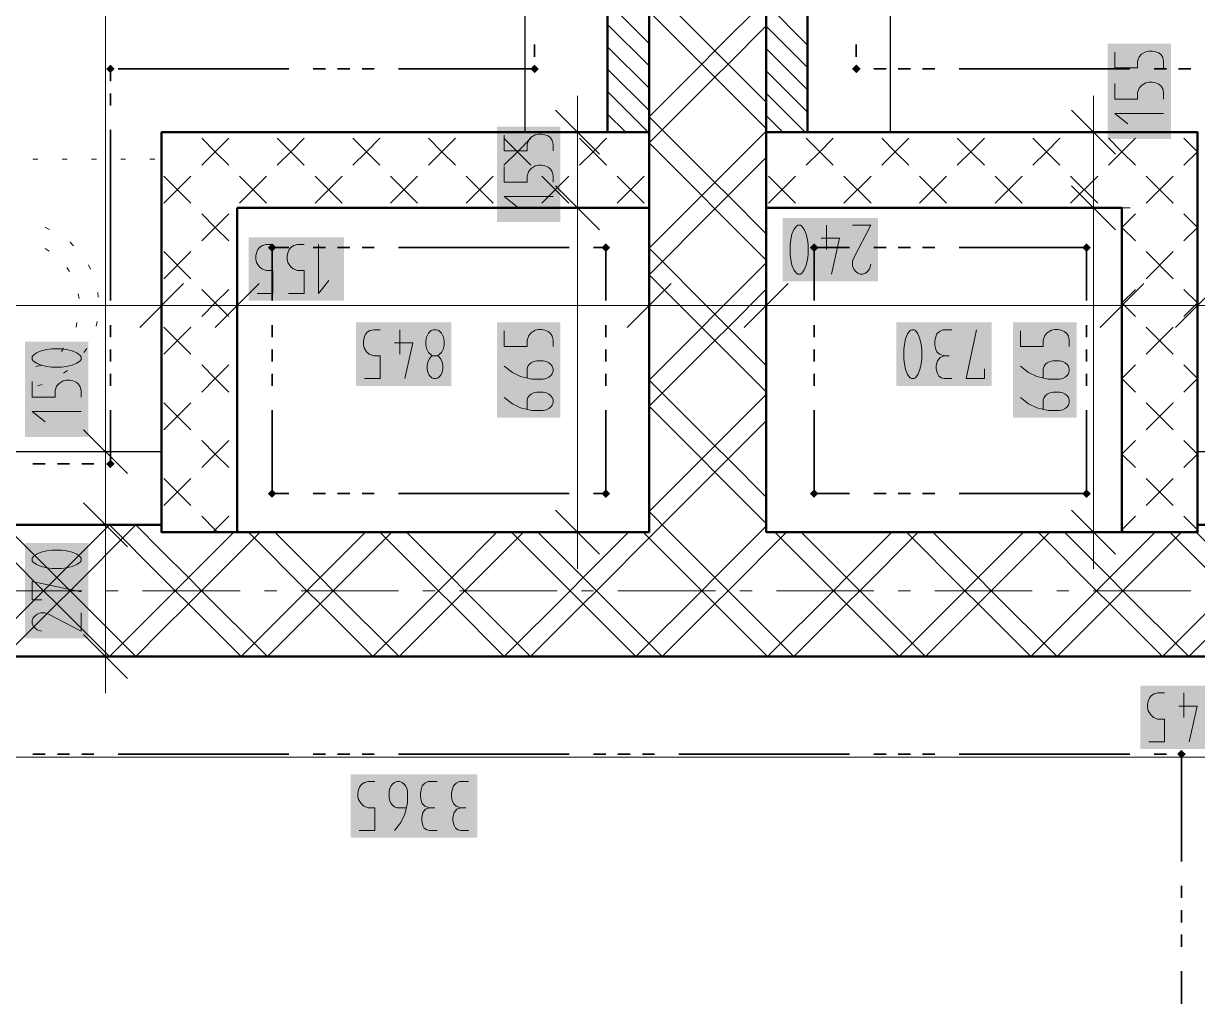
# Model space of a CAD drawing. Header units: millimetres. Extents: x 0 to 594, y 0 to 420.
# Drawn here: x 443.9 to 468.58, y 236.55 to 257 of the extents above; entities that cross this region are included whole.
import ezdxf

# ---------------------------------------------------------------- set-up
doc = ezdxf.new("R2010")
doc.units = ezdxf.units.MM
doc.header["$LTSCALE"] = 8
for name, color, linetype in [('PDF_Instalacni prizdivka do 1m', 7, 'Continuous'), ('PDF_Koty delkove', 7, 'Continuous'), ('PDF_Osy hlavni', 7, 'Continuous'), ('PDF_Pozarni useky', 7, 'Continuous'), ('PDF_Pricky CP', 7, 'Continuous'), ('PDF_Pricky sadrokarton', 7, 'Continuous'), ('PDF_Sanita', 7, 'Continuous'), ('PDF_Steny akusticke', 7, 'Continuous')]:
    doc.layers.add(name, color=color, linetype=linetype)

msp = doc.modelspace()

# ---------------------------------------------------------------- linework, layer by layer
at = {"layer": 'PDF_Instalacni prizdivka do 1m', "lineweight": 25}
for points in [[(456.179, 254.719), (456.179, 273.424), (454.437, 273.424), (454.437, 254.719)], [(460.383, 273.424), (460.383, 254.719), (462.125, 254.719), (462.125, 273.424)], [(437.628, 246.467), (446.801, 246.467), (446.801, 248.005), (437.628, 248.005)], [(468.583, 246.467), (477.807, 246.467), (477.807, 248.005), (468.583, 248.005)]]:
    msp.add_lwpolyline(points, close=True, dxfattribs=at)
at = {"layer": 'PDF_Koty delkove', "lineweight": 18}
for points in [[(445.619, 243.7), (445.619, 246.467), (445.619, 248.005), (445.619, 251.982), (445.619, 273.425), (445.619, 280.599), (445.619, 282.086), (445.619, 330.055)], [(466.844, 256.399), (466.844, 256.07), (467.322, 256.07), (467.322, 256.208), (467.357, 256.303), (467.408, 256.358), (467.493, 256.412), (467.561, 256.426), (467.63, 256.426), (467.698, 256.412), (467.766, 256.385), (467.817, 256.344), (467.852, 256.29), (467.869, 256.208), (467.869, 256.07)], [(466.844, 255.742), (466.844, 255.413), (467.322, 255.413), (467.322, 255.551), (467.357, 255.646), (467.408, 255.701), (467.493, 255.755), (467.561, 255.769), (467.63, 255.769), (467.698, 255.755), (467.766, 255.728), (467.817, 255.687), (467.852, 255.633), (467.869, 255.551), (467.869, 255.413)], [(455.544, 254.719), (455.544, 255.487)], [(466.398, 254.719), (466.398, 255.487)], [(456.006, 254.257), (455.083, 255.18)], [(466.859, 254.257), (465.936, 255.18)], [(467.869, 255.112), (466.844, 255.112), (467.117, 254.893)], [(454.007, 254.655), (454.007, 254.326), (454.484, 254.326), (454.484, 254.463), (454.519, 254.559), (454.571, 254.614), (454.656, 254.668), (454.723, 254.682), (454.792, 254.682), (454.861, 254.668), (454.928, 254.641), (454.98, 254.6), (455.014, 254.545), (455.032, 254.463), (455.032, 254.326)], [(456.313, 254.719), (455.544, 254.719), (454.776, 254.719)], [(455.544, 253.13), (455.544, 254.719)], [(467.166, 254.719), (466.398, 254.719), (465.629, 254.719)], [(466.398, 249.722), (466.398, 253.13), (466.398, 254.719)], [(454.007, 253.998), (454.007, 253.669), (454.484, 253.669), (454.484, 253.806), (454.519, 253.901), (454.571, 253.957), (454.656, 254.011), (454.723, 254.025), (454.792, 254.025), (454.861, 254.011), (454.928, 253.984), (454.98, 253.943), (455.014, 253.888), (455.032, 253.806), (455.032, 253.669)], [(456.006, 252.669), (455.083, 253.591)], [(466.859, 252.669), (465.936, 253.591)], [(455.032, 253.368), (454.007, 253.368), (454.279, 253.149)], [(456.313, 253.13), (455.544, 253.13), (454.776, 253.13)], [(455.544, 246.313), (455.544, 253.13)], [(467.166, 253.13), (466.398, 253.13), (465.629, 253.13)], [(460.78, 252.764), (460.78, 252.251)], [(461.328, 252.764), (461.711, 252.764), (461.355, 252.08), (461.328, 252.012), (461.328, 251.909), (461.355, 251.841), (461.396, 251.79), (461.437, 251.755)], [(448.812, 251.333), (449.141, 251.333), (449.141, 251.81), (449.003, 251.81), (448.908, 251.845), (448.853, 251.896), (448.799, 251.982), (448.785, 252.049), (448.785, 252.118), (448.799, 252.187), (448.826, 252.254), (448.867, 252.305), (448.921, 252.34), (449.003, 252.358), (449.141, 252.358)], [(449.456, 252.187), (449.483, 252.254), (449.524, 252.305), (449.578, 252.34), (449.66, 252.358), (449.798, 252.358)], [(450.099, 252.358), (450.099, 251.333), (450.317, 251.605)], [(460.671, 252.49), (461.054, 252.49), (460.889, 251.739)], [(449.469, 251.333), (449.798, 251.333), (449.798, 251.81), (449.66, 251.81), (449.565, 251.845), (449.51, 251.896), (449.456, 251.982), (449.442, 252.049), (449.442, 252.118), (449.456, 252.187)], [(446.801, 251.848), (446.801, 251.08), (446.801, 250.311)], [(448.39, 251.848), (448.39, 251.08), (448.39, 250.311)], [(457.051, 251.848), (457.051, 251.08), (457.051, 250.311)], [(459.511, 251.848), (459.511, 251.08), (459.511, 250.311)], [(461.437, 251.755), (461.492, 251.739), (461.546, 251.739), (461.601, 251.755), (461.642, 251.79), (461.684, 251.841), (461.711, 251.943)], [(466.994, 251.848), (466.994, 251.08), (466.994, 250.311)], [(447.263, 251.541), (446.34, 250.618)], [(448.851, 251.541), (447.929, 250.618)], [(457.513, 251.541), (456.59, 250.618)], [(459.973, 251.541), (459.05, 250.618)], [(467.455, 251.541), (466.533, 250.618)], [(469.044, 251.541), (468.121, 250.618)], [(459.511, 251.08), (458.355, 251.08), (457.051, 251.08), (450.555, 251.08), (448.39, 251.08), (446.801, 251.08), (437.628, 251.08)], [(478.986, 251.08), (477.807, 251.08), (475.526, 251.08), (472.864, 251.08), (468.583, 251.08), (467.512, 251.08), (466.994, 251.08), (459.511, 251.08)], [(451.07, 249.542), (451.399, 249.542), (451.399, 250.02), (451.261, 250.02), (451.166, 250.055), (451.111, 250.106), (451.057, 250.191), (451.043, 250.259), (451.043, 250.327), (451.057, 250.396), (451.084, 250.464), (451.125, 250.515), (451.179, 250.55), (451.261, 250.567), (451.399, 250.567)], [(451.809, 250.567), (451.809, 250.055)], [(452.357, 250.327), (452.357, 250.259), (452.371, 250.174), (452.411, 250.089), (452.466, 250.037), (452.493, 250.02), (452.603, 250.02), (452.63, 250.037), (452.686, 250.089), (452.727, 250.174), (452.741, 250.259), (452.741, 250.327), (452.727, 250.412), (452.686, 250.499), (452.63, 250.55), (452.575, 250.567), (452.521, 250.567), (452.466, 250.55)], [(454.007, 250.543), (454.007, 250.215), (454.484, 250.215), (454.484, 250.352), (454.519, 250.447), (454.571, 250.502), (454.656, 250.557), (454.723, 250.571), (454.792, 250.571), (454.861, 250.557), (454.928, 250.53), (454.98, 250.488), (455.014, 250.434), (455.032, 250.352), (455.032, 250.215)], [(463.416, 250.567), (463.225, 250.567), (463.157, 250.532), (463.102, 250.481), (463.075, 250.396), (463.061, 250.327), (463.061, 250.259), (463.075, 250.174), (463.102, 250.106), (463.157, 250.055), (463.252, 250.02)], [(464.101, 249.746), (464.101, 249.542), (463.718, 249.542), (463.936, 250.567)], [(464.86, 250.543), (464.86, 250.215), (465.338, 250.215), (465.338, 250.352), (465.373, 250.447), (465.424, 250.502), (465.509, 250.557), (465.577, 250.571), (465.645, 250.571), (465.714, 250.557), (465.782, 250.53), (465.833, 250.488), (465.868, 250.434), (465.885, 250.352), (465.885, 250.215)], [(452.466, 250.55), (452.411, 250.499), (452.371, 250.412), (452.357, 250.327)], [(444.696, 250.164), (444.491, 250.164), (444.389, 250.15), (444.269, 250.123), (444.167, 250.081), (444.098, 250.027), (444.082, 249.999), (444.082, 249.945), (444.098, 249.917), (444.167, 249.863), (444.269, 249.822), (444.389, 249.794), (444.491, 249.78), (444.696, 249.78), (444.798, 249.794), (444.918, 249.822), (445.021, 249.863), (445.089, 249.917), (445.107, 249.945), (445.107, 249.999), (445.089, 250.027), (445.021, 250.081)], [(445.021, 250.081), (444.918, 250.123), (444.798, 250.15), (444.696, 250.164)], [(451.7, 250.294), (452.083, 250.294), (451.918, 249.542)], [(452.603, 250.02), (452.63, 250.002), (452.672, 249.951), (452.699, 249.884), (452.713, 249.815), (452.713, 249.746), (452.699, 249.679), (452.672, 249.61), (452.617, 249.559), (452.575, 249.542), (452.521, 249.542), (452.48, 249.559), (452.425, 249.61), (452.398, 249.679), (452.384, 249.746), (452.384, 249.815), (452.398, 249.884), (452.425, 249.951), (452.466, 250.002), (452.493, 250.02)], [(454.484, 249.558), (454.484, 249.749), (454.502, 249.804), (454.536, 249.845), (454.571, 249.872), (454.621, 249.9), (454.689, 249.914), (454.826, 249.914), (454.894, 249.9), (454.946, 249.872), (454.98, 249.845), (455.014, 249.804), (455.032, 249.749), (455.032, 249.695), (455.014, 249.64), (454.98, 249.599), (454.946, 249.572), (454.894, 249.544)], [(463.252, 249.542), (463.197, 249.559), (463.143, 249.593), (463.115, 249.645), (463.088, 249.746), (463.088, 249.815), (463.115, 249.917), (463.17, 249.986), (463.252, 250.02), (463.361, 250.02)], [(465.338, 249.558), (465.338, 249.749), (465.355, 249.804), (465.389, 249.845), (465.424, 249.872), (465.474, 249.9), (465.543, 249.914), (465.679, 249.914), (465.748, 249.9), (465.799, 249.872), (465.833, 249.845), (465.868, 249.804), (465.885, 249.749), (465.885, 249.695), (465.868, 249.64), (465.833, 249.599), (465.799, 249.572), (465.748, 249.544)], [(454.894, 249.544), (454.826, 249.53), (454.587, 249.53), (454.348, 249.585), (454.177, 249.667), (454.007, 249.804)], [(465.748, 249.544), (465.679, 249.53), (465.44, 249.53), (465.201, 249.585), (465.03, 249.667), (464.86, 249.804)], [(466.398, 246.313), (466.398, 249.722)], [(444.082, 249.479), (444.082, 249.151), (444.56, 249.151), (444.56, 249.288), (444.594, 249.383), (444.646, 249.438), (444.731, 249.493), (444.798, 249.507), (444.867, 249.507), (444.936, 249.493), (445.003, 249.465), (445.055, 249.424), (445.089, 249.37), (445.107, 249.288), (445.107, 249.151)], [(463.416, 249.542), (463.252, 249.542)], [(454.484, 248.901), (454.484, 249.092), (454.502, 249.147), (454.536, 249.188), (454.571, 249.215), (454.621, 249.243), (454.689, 249.256), (454.826, 249.256), (454.894, 249.243), (454.946, 249.215), (454.98, 249.188), (455.014, 249.147), (455.032, 249.092), (455.032, 249.038), (455.014, 248.983), (454.98, 248.942), (454.946, 248.915), (454.894, 248.887), (454.826, 248.873), (454.587, 248.873), (454.348, 248.928), (454.177, 249.01), (454.007, 249.147)], [(465.338, 248.901), (465.338, 249.092), (465.355, 249.147), (465.389, 249.188), (465.424, 249.215), (465.474, 249.243), (465.543, 249.256), (465.679, 249.256), (465.748, 249.243), (465.799, 249.215), (465.833, 249.188), (465.868, 249.147), (465.885, 249.092), (465.885, 249.038), (465.868, 248.983), (465.833, 248.942), (465.799, 248.915), (465.748, 248.887), (465.679, 248.873), (465.44, 248.873), (465.201, 248.928), (465.03, 249.01), (464.86, 249.147)], [(445.107, 248.85), (444.082, 248.85), (444.355, 248.631)], [(446.081, 247.543), (445.158, 248.466)], [(446.388, 248.005), (445.619, 248.005), (444.851, 248.005)], [(446.081, 246.006), (445.158, 246.928)], [(456.006, 245.852), (455.083, 246.775)], [(466.859, 245.852), (465.936, 246.775)], [(446.388, 246.467), (445.619, 246.467), (444.851, 246.467)], [(456.313, 246.313), (455.544, 246.313), (454.776, 246.313)], [(455.544, 246.313), (455.544, 245.545)], [(467.166, 246.313), (466.398, 246.313), (465.629, 246.313)], [(466.398, 246.313), (466.398, 245.545)], [(444.696, 245.932), (444.491, 245.932), (444.389, 245.918), (444.269, 245.891), (444.167, 245.85), (444.098, 245.796), (444.082, 245.768), (444.082, 245.714), (444.098, 245.686), (444.167, 245.632), (444.269, 245.591), (444.389, 245.563), (444.491, 245.549), (444.696, 245.549), (444.798, 245.563), (444.918, 245.591), (445.021, 245.632), (445.089, 245.686), (445.107, 245.714), (445.107, 245.768), (445.089, 245.796), (445.021, 245.85), (444.918, 245.891), (444.798, 245.918), (444.696, 245.932)], [(444.286, 244.892), (444.082, 244.892), (444.082, 245.275), (445.107, 245.057)], [(445.107, 244.618), (445.107, 244.235), (444.423, 244.591), (444.355, 244.618), (444.252, 244.618), (444.184, 244.591), (444.133, 244.55), (444.098, 244.509), (444.082, 244.454), (444.082, 244.4), (444.098, 244.345), (444.133, 244.304), (444.184, 244.263), (444.286, 244.235)], [(446.081, 243.239), (445.158, 244.161)], [(446.388, 243.7), (445.619, 243.7), (444.851, 243.7)], [(445.619, 243.7), (445.619, 242.931)], [(467.559, 241.908), (467.887, 241.908), (467.887, 242.386), (467.75, 242.386), (467.655, 242.421), (467.6, 242.472), (467.546, 242.557), (467.532, 242.625), (467.532, 242.693), (467.546, 242.762), (467.573, 242.83), (467.614, 242.881), (467.668, 242.916), (467.75, 242.933), (467.887, 242.933)], [(468.298, 242.933), (468.298, 242.421)], [(468.189, 242.659), (468.572, 242.659), (468.407, 241.908)], [(544.944, 241.581), (527.533, 241.581), (514.611, 241.581), (510.402, 241.581), (501.792, 241.581), (487.237, 241.581), (481.087, 241.581), (476.182, 241.581), (471.637, 241.581), (470.838, 241.581), (469.351, 241.581), (434.86, 241.581), (428.813, 241.581), (416.513, 241.581), (405.084, 241.581), (397.192, 241.581), (389.71, 241.581), (312.015, 241.581), (304.533, 241.581), (297.307, 241.581), (294.693, 241.581), (286.493, 241.581), (285.314, 241.581)], [(450.928, 240.829), (450.942, 240.898), (450.969, 240.965), (451.01, 241.017), (451.065, 241.051), (451.147, 241.069), (451.284, 241.069)], [(451.941, 240.522), (451.75, 240.522), (451.695, 240.539), (451.654, 240.573), (451.626, 240.608), (451.599, 240.658), (451.585, 240.727), (451.585, 240.863), (451.599, 240.932), (451.626, 240.983), (451.654, 241.017), (451.695, 241.051), (451.75, 241.069), (451.804, 241.069), (451.859, 241.051), (451.9, 241.017), (451.927, 240.983), (451.955, 240.932), (451.969, 240.863), (451.969, 240.624), (451.914, 240.385), (451.832, 240.214), (451.695, 240.044)], [(452.598, 241.069), (452.407, 241.069), (452.339, 241.034), (452.283, 240.983), (452.256, 240.898), (452.242, 240.829), (452.242, 240.76), (452.256, 240.675), (452.283, 240.608), (452.339, 240.556), (452.434, 240.522)], [(453.255, 241.069), (453.064, 241.069), (452.996, 241.034), (452.941, 240.983), (452.913, 240.898), (452.899, 240.829), (452.899, 240.76), (452.913, 240.675), (452.941, 240.608), (452.996, 240.556), (453.091, 240.522)], [(450.955, 240.044), (451.284, 240.044), (451.284, 240.522), (451.147, 240.522), (451.052, 240.556), (450.996, 240.608), (450.942, 240.693), (450.928, 240.76), (450.928, 240.829)], [(452.598, 240.044), (452.434, 240.044), (452.379, 240.06), (452.325, 240.095), (452.297, 240.146), (452.27, 240.248), (452.27, 240.317), (452.297, 240.419), (452.352, 240.488), (452.434, 240.522), (452.543, 240.522)], [(453.255, 240.044), (453.091, 240.044), (453.036, 240.06), (452.982, 240.095), (452.954, 240.146), (452.927, 240.248), (452.927, 240.317), (452.954, 240.419), (453.009, 240.488), (453.091, 240.522), (453.2, 240.522)]]:
    msp.add_lwpolyline(points, dxfattribs=at)
for points in [[(460.014, 252.353), (460.014, 252.148), (460.028, 252.046), (460.055, 251.927), (460.096, 251.824), (460.15, 251.755), (460.178, 251.739), (460.232, 251.739), (460.26, 251.755), (460.314, 251.824), (460.355, 251.927), (460.383, 252.046), (460.397, 252.148), (460.397, 252.353), (460.383, 252.455), (460.355, 252.575), (460.314, 252.678), (460.26, 252.747), (460.232, 252.764), (460.178, 252.764), (460.15, 252.747), (460.096, 252.678), (460.055, 252.575), (460.028, 252.455)], [(462.404, 250.156), (462.404, 249.951), (462.418, 249.85), (462.445, 249.73), (462.486, 249.627), (462.54, 249.559), (462.568, 249.542), (462.622, 249.542), (462.65, 249.559), (462.704, 249.627), (462.745, 249.73), (462.773, 249.85), (462.787, 249.951), (462.787, 250.156), (462.773, 250.259), (462.745, 250.379), (462.704, 250.481), (462.65, 250.55), (462.622, 250.567), (462.568, 250.567), (462.54, 250.55), (462.486, 250.481), (462.445, 250.379), (462.418, 250.259)]]:
    msp.add_lwpolyline(points, close=True, dxfattribs=at)
at = {"layer": 'PDF_Koty delkove', "color": 7, "lineweight": 18, "true_color": 0xffffff, "transparency": 33554559}
for points in [[(468.023, 254.575), (468.023, 256.58), (466.691, 254.575), (466.691, 256.58)], [(455.186, 252.83), (455.186, 254.835), (453.853, 252.83), (453.853, 254.835)], [(461.865, 252.918), (459.86, 252.918), (461.865, 251.585), (459.86, 251.585)], [(450.636, 252.511), (448.631, 252.511), (450.636, 251.179), (448.631, 251.179)], [(452.894, 250.721), (450.889, 250.721), (452.894, 249.388), (450.889, 249.388)], [(455.186, 248.719), (455.186, 250.724), (453.853, 248.719), (453.853, 250.724)], [(464.255, 250.721), (462.25, 250.721), (464.255, 249.388), (462.25, 249.388)], [(466.039, 248.719), (466.039, 250.724), (464.706, 248.719), (464.706, 250.724)], [(445.261, 248.312), (445.261, 250.317), (443.928, 248.312), (443.928, 250.317)], [(445.261, 244.081), (445.261, 246.086), (443.928, 244.081), (443.928, 246.086)], [(469.383, 243.087), (467.378, 243.087), (469.383, 241.754), (467.378, 241.754)], [(453.437, 241.223), (450.775, 241.223), (453.437, 239.89), (450.775, 239.89)]]:
    msp.add_solid(points, dxfattribs=at)
at = {"layer": 'PDF_Osy hlavni', "lineweight": 18}
for points in [[(445.121, 245.083), (443.071, 245.083)], [(445.89, 245.083), (445.634, 245.083)], [(448.452, 245.083), (446.402, 245.083)], [(449.221, 245.083), (448.965, 245.083)], [(451.784, 245.083), (449.734, 245.083)], [(452.552, 245.083), (452.296, 245.083)], [(455.115, 245.083), (453.065, 245.083)], [(455.884, 245.083), (455.627, 245.083)], [(458.446, 245.083), (456.396, 245.083)], [(459.215, 245.083), (458.959, 245.083)], [(461.777, 245.083), (459.727, 245.083)], [(462.546, 245.083), (462.29, 245.083)], [(465.108, 245.083), (463.059, 245.083)], [(465.877, 245.083), (465.621, 245.083)], [(468.44, 245.083), (466.39, 245.083)]]:
    msp.add_lwpolyline(points, dxfattribs=at)
at = {"layer": 'PDF_Pozarni useky', "lineweight": 35}
for points in [[(454.643, 256.305), (454.643, 256.561)], [(461.408, 256.305), (461.408, 256.561)], [(445.725, 255.792), (445.725, 256.048)], [(449.477, 256.051), (445.89, 256.051)], [(450.246, 256.051), (449.99, 256.051)], [(450.759, 256.051), (450.502, 256.051)], [(451.271, 256.051), (451.015, 256.051)], [(454.643, 256.051), (451.784, 256.051)], [(462.034, 256.051), (461.777, 256.051)], [(462.546, 256.051), (462.29, 256.051)], [(463.059, 256.051), (462.802, 256.051)], [(467.158, 256.051), (463.571, 256.051)], [(467.927, 256.051), (467.671, 256.051)], [(468.44, 256.051), (468.183, 256.051)], [(445.725, 255.28), (445.725, 255.536)], [(445.725, 251.18), (445.725, 254.767)], [(449.123, 251.18), (449.123, 252.294)], [(449.477, 252.294), (449.123, 252.294)], [(450.246, 252.294), (449.99, 252.294)], [(450.759, 252.294), (450.502, 252.294)], [(451.271, 252.294), (451.015, 252.294)], [(455.371, 252.294), (451.784, 252.294)], [(456.14, 252.294), (455.884, 252.294)], [(456.141, 251.18), (456.141, 252.294)], [(460.521, 251.18), (460.521, 252.294)], [(461.265, 252.294), (460.521, 252.294)], [(462.034, 252.294), (461.777, 252.294)], [(462.546, 252.294), (462.29, 252.294)], [(463.059, 252.294), (462.802, 252.294)], [(466.248, 252.294), (463.571, 252.294)], [(466.248, 251.18), (466.248, 252.294)], [(445.725, 250.411), (445.725, 250.667)], [(449.123, 250.411), (449.123, 250.667)], [(456.141, 250.411), (456.141, 250.667)], [(460.521, 250.411), (460.521, 250.667)], [(466.248, 250.411), (466.248, 250.667)], [(445.725, 249.899), (445.725, 250.155)], [(449.123, 249.899), (449.123, 250.155)], [(456.141, 249.899), (456.141, 250.155)], [(460.521, 249.899), (460.521, 250.155)], [(466.248, 249.899), (466.248, 250.155)], [(445.725, 249.386), (445.725, 249.642)], [(449.123, 249.386), (449.123, 249.642)], [(456.141, 249.386), (456.141, 249.642)], [(460.521, 249.386), (460.521, 249.642)], [(466.248, 249.386), (466.248, 249.642)], [(445.725, 247.748), (445.725, 248.874)], [(449.477, 247.124), (449.123, 247.124), (449.123, 248.874)], [(456.141, 247.124), (456.141, 248.874)], [(460.521, 247.124), (460.521, 248.874)], [(463.571, 247.124), (466.248, 247.124), (466.248, 248.874)], [(444.352, 247.748), (444.096, 247.748)], [(444.865, 247.748), (444.609, 247.748)], [(445.377, 247.748), (445.121, 247.748)], [(450.246, 247.124), (449.99, 247.124)], [(450.759, 247.124), (450.502, 247.124)], [(451.271, 247.124), (451.015, 247.124)], [(455.371, 247.124), (451.784, 247.124)], [(456.14, 247.124), (455.884, 247.124)], [(461.265, 247.124), (460.521, 247.124)], [(462.034, 247.124), (461.777, 247.124)], [(462.546, 247.124), (462.29, 247.124)], [(463.059, 247.124), (462.802, 247.124)], [(444.352, 241.65), (444.096, 241.65)], [(444.865, 241.65), (444.609, 241.65)], [(445.377, 241.65), (445.121, 241.65)], [(449.477, 241.65), (445.89, 241.65)], [(450.246, 241.65), (449.99, 241.65)], [(450.759, 241.65), (450.502, 241.65)], [(451.271, 241.65), (451.015, 241.65)], [(455.371, 241.65), (451.784, 241.65)], [(456.14, 241.65), (455.884, 241.65)], [(456.652, 241.65), (456.396, 241.65)], [(457.165, 241.65), (456.909, 241.65)], [(461.265, 241.65), (457.677, 241.65)], [(462.034, 241.65), (461.777, 241.65)], [(462.546, 241.65), (462.29, 241.65)], [(463.059, 241.65), (462.802, 241.65)], [(467.158, 241.65), (463.571, 241.65)], [(467.927, 241.65), (467.671, 241.65)], [(468.244, 241.65), (468.183, 241.65)], [(468.244, 239.392), (468.244, 241.65)], [(468.244, 238.624), (468.244, 238.88)], [(468.244, 238.111), (468.244, 238.367)], [(468.244, 237.599), (468.244, 237.855)], [(468.244, 233.499), (468.244, 237.086)]]:
    msp.add_lwpolyline(points, dxfattribs=at)
at = {"layer": 'PDF_Pozarni useky', "lineweight": 35, "transparency": 33554559}
for points in [[(445.815, 256.051), (445.725, 255.961), (445.725, 256.141), (445.636, 256.051)], [(445.725, 255.961), (445.636, 256.051), (445.815, 256.051), (445.725, 256.141)], [(454.643, 255.961), (454.553, 256.051), (454.732, 256.051), (454.643, 256.141)], [(454.732, 256.051), (454.643, 255.961), (454.643, 256.141), (454.553, 256.051)], [(461.408, 255.961), (461.318, 256.051), (461.497, 256.051), (461.408, 256.141)], [(461.497, 256.051), (461.408, 255.961), (461.408, 256.141), (461.318, 256.051)], [(449.123, 252.204), (449.033, 252.294), (449.213, 252.294), (449.123, 252.383)], [(449.213, 252.294), (449.123, 252.204), (449.123, 252.383), (449.033, 252.294)], [(456.231, 252.294), (456.141, 252.204), (456.141, 252.383), (456.052, 252.294)], [(456.141, 252.204), (456.052, 252.294), (456.231, 252.294), (456.141, 252.383)], [(460.521, 252.204), (460.431, 252.294), (460.611, 252.294), (460.521, 252.383)], [(460.611, 252.294), (460.521, 252.204), (460.521, 252.383), (460.431, 252.294)], [(466.338, 252.294), (466.248, 252.204), (466.248, 252.383), (466.158, 252.294)], [(466.248, 252.204), (466.158, 252.294), (466.338, 252.294), (466.248, 252.383)], [(445.725, 247.659), (445.636, 247.748), (445.815, 247.748), (445.725, 247.838)], [(445.815, 247.748), (445.725, 247.659), (445.725, 247.838), (445.636, 247.748)], [(449.123, 247.034), (449.033, 247.124), (449.213, 247.124), (449.123, 247.214)], [(449.213, 247.124), (449.123, 247.034), (449.123, 247.214), (449.033, 247.124)], [(456.141, 247.034), (456.052, 247.124), (456.231, 247.124), (456.141, 247.214)], [(456.231, 247.124), (456.141, 247.034), (456.141, 247.214), (456.052, 247.124)], [(460.521, 247.034), (460.431, 247.124), (460.611, 247.124), (460.521, 247.214)], [(460.611, 247.124), (460.521, 247.034), (460.521, 247.214), (460.431, 247.124)], [(466.248, 247.034), (466.158, 247.124), (466.338, 247.124), (466.248, 247.214)], [(466.338, 247.124), (466.248, 247.034), (466.248, 247.214), (466.158, 247.124)], [(468.244, 241.56), (468.155, 241.65), (468.334, 241.65), (468.244, 241.739)], [(468.334, 241.65), (468.244, 241.56), (468.244, 241.739), (468.155, 241.65)]]:
    msp.add_solid(points, dxfattribs=at)
at = {"layer": 'PDF_Pricky CP', "lineweight": 50}
for points in [[(448.39, 253.13), (457.051, 253.13), (457.051, 254.719), (448.39, 254.719), (446.801, 254.719), (446.801, 246.467), (446.801, 246.313), (448.39, 246.313), (448.39, 253.13)], [(466.994, 254.719), (459.512, 254.719), (459.512, 253.13), (466.994, 253.13), (466.994, 246.313), (468.583, 246.313), (468.583, 246.467), (468.583, 254.719), (466.994, 254.719)]]:
    msp.add_lwpolyline(points, dxfattribs=at)
at = {"layer": 'PDF_Pricky CP', "lineweight": 9}
for points in [[(448.213, 254.024), (447.929, 254.308), (447.645, 254.593)], [(447.645, 254.024), (447.929, 254.308), (448.213, 254.593)], [(449.802, 254.024), (449.518, 254.308), (449.233, 254.593)], [(449.233, 254.024), (449.518, 254.308), (449.802, 254.593)], [(451.391, 254.024), (451.106, 254.308), (450.822, 254.593)], [(450.822, 254.024), (451.106, 254.308), (451.391, 254.593)], [(452.98, 254.024), (452.695, 254.308), (452.411, 254.593)], [(452.411, 254.024), (452.695, 254.308), (452.98, 254.593)], [(454.568, 254.024), (454.284, 254.308), (454, 254.593)], [(454, 254.024), (454.284, 254.308), (454.568, 254.593)], [(456.157, 254.024), (455.873, 254.308), (455.588, 254.593)], [(455.588, 254.024), (455.873, 254.308), (456.157, 254.593)], [(460.923, 254.024), (460.639, 254.308), (460.354, 254.593)], [(460.354, 254.024), (460.639, 254.308), (460.923, 254.593)], [(462.512, 254.024), (462.228, 254.308), (461.943, 254.593)], [(461.943, 254.024), (462.228, 254.308), (462.512, 254.593)], [(464.101, 254.024), (463.816, 254.308), (463.532, 254.593)], [(463.532, 254.024), (463.816, 254.308), (464.101, 254.593)], [(465.689, 254.024), (465.405, 254.308), (465.121, 254.593)], [(465.121, 254.024), (465.405, 254.308), (465.689, 254.593)], [(466.994, 254.308), (466.709, 254.593)], [(466.994, 254.308), (466.994, 254.308), (467.278, 254.593)], [(468.583, 254.308), (468.298, 254.593)], [(466.994, 254.308), (466.709, 254.024)], [(467.278, 254.024), (466.994, 254.308), (466.994, 254.308)], [(468.583, 254.308), (468.298, 254.024)], [(447.419, 253.23), (446.85, 253.798)], [(447.419, 253.798), (446.85, 253.23)], [(449.008, 253.23), (448.439, 253.798)], [(449.008, 253.798), (448.439, 253.23)], [(450.596, 253.23), (450.028, 253.798)], [(450.596, 253.798), (450.028, 253.23)], [(452.185, 253.23), (451.616, 253.798)], [(452.185, 253.798), (451.616, 253.23)], [(453.774, 253.23), (453.205, 253.798)], [(453.774, 253.798), (453.205, 253.23)], [(455.363, 253.23), (454.794, 253.798)], [(455.363, 253.798), (454.794, 253.23)], [(456.951, 253.23), (456.383, 253.798)], [(456.951, 253.798), (456.383, 253.23)], [(460.129, 253.23), (459.56, 253.798)], [(460.129, 253.798), (459.56, 253.23)], [(461.718, 253.23), (461.149, 253.798)], [(461.718, 253.798), (461.149, 253.23)], [(463.306, 253.23), (462.738, 253.798)], [(463.306, 253.798), (462.738, 253.23)], [(464.895, 253.23), (464.326, 253.798)], [(464.895, 253.798), (464.326, 253.23)], [(466.484, 253.23), (465.915, 253.798)], [(466.484, 253.798), (465.915, 253.23)], [(468.073, 253.23), (467.504, 253.798)], [(468.073, 253.798), (467.504, 253.23)], [(448.213, 252.435), (447.929, 252.72), (447.645, 253.004)], [(447.645, 252.435), (447.929, 252.72), (448.213, 253.004)], [(467.278, 252.435), (466.994, 252.72), (466.994, 252.72), (466.994, 252.72), (467.278, 253.004)], [(468.298, 252.435), (468.583, 252.72), (468.298, 253.004)], [(447.419, 251.641), (446.85, 252.21)], [(447.419, 252.21), (446.85, 251.641)], [(468.073, 251.641), (467.504, 252.21)], [(468.073, 252.21), (467.504, 251.641)], [(448.213, 250.847), (447.929, 251.131), (447.645, 251.415)], [(447.645, 250.847), (447.929, 251.131), (448.213, 251.415)], [(466.994, 251.131), (466.994, 251.131), (467.278, 251.415)], [(468.583, 251.131), (468.298, 251.415)], [(467.278, 250.847), (466.994, 251.131), (466.994, 251.131)], [(468.583, 251.131), (468.298, 250.847)], [(447.419, 250.052), (446.85, 250.621)], [(447.419, 250.621), (446.85, 250.052)], [(468.073, 250.052), (467.504, 250.621)], [(468.073, 250.621), (467.504, 250.052)], [(448.213, 249.258), (447.929, 249.542), (447.645, 249.827)], [(447.645, 249.258), (447.929, 249.542), (448.213, 249.827)], [(467.278, 249.258), (466.994, 249.542), (466.994, 249.542), (466.994, 249.542), (467.278, 249.827)], [(468.298, 249.258), (468.583, 249.542), (468.298, 249.827)], [(447.419, 248.463), (446.85, 249.032)], [(447.419, 249.032), (446.85, 248.463)], [(468.073, 248.463), (467.504, 249.032)], [(468.073, 249.032), (467.504, 248.463)], [(448.213, 247.669), (447.929, 247.953), (447.645, 248.238)], [(447.645, 247.669), (447.929, 247.953), (448.213, 248.238)], [(466.994, 247.953), (466.994, 247.953), (467.278, 248.238)], [(468.583, 247.953), (468.298, 248.238)], [(467.278, 247.669), (466.994, 247.953), (466.994, 247.953)], [(468.583, 247.953), (468.298, 247.669)], [(447.419, 246.875), (446.85, 247.443)], [(447.419, 247.443), (446.85, 246.875)], [(468.073, 246.875), (467.504, 247.443)], [(468.073, 247.443), (467.504, 246.875)], [(447.98, 246.313), (447.929, 246.365), (447.645, 246.649)], [(447.878, 246.313), (447.929, 246.365), (448.213, 246.649)], [(466.994, 246.365), (466.994, 246.365), (467.278, 246.649)], [(468.583, 246.365), (468.298, 246.649)], [(467.045, 246.313), (466.994, 246.365), (466.994, 246.365)], [(468.583, 246.365), (468.531, 246.313)]]:
    msp.add_lwpolyline(points, dxfattribs=at)
at = {"layer": 'PDF_Pricky sadrokarton', "lineweight": 50}
for points in [[(457.051, 254.719), (457.051, 280.599), (456.179, 280.599), (456.179, 273.424), (456.179, 254.719)], [(459.511, 280.599), (459.511, 254.719), (460.383, 254.719), (460.383, 273.424), (460.383, 280.599)]]:
    msp.add_lwpolyline(points, close=True, dxfattribs=at)
at = {"layer": 'PDF_Pricky sadrokarton', "lineweight": 9}
for points in [[(457.051, 256.586), (456.179, 257.458)], [(460.383, 256.552), (459.511, 257.423)], [(457.051, 256.115), (456.179, 256.986)], [(460.383, 256.081), (459.511, 256.952)], [(457.051, 255.644), (456.179, 256.515)], [(460.383, 255.61), (459.511, 256.481)], [(457.051, 255.173), (456.179, 256.044)], [(460.383, 255.139), (459.511, 256.01)], [(457.034, 254.719), (456.179, 255.573)], [(460.332, 254.719), (459.511, 255.539)], [(456.563, 254.719), (456.179, 255.102)], [(459.861, 254.719), (459.511, 255.068)]]:
    msp.add_lwpolyline(points, dxfattribs=at)
at = {"layer": 'PDF_Sanita', "lineweight": 13}
for points in [[(444.199, 254.155), (444.096, 254.155)], [(444.814, 254.155), (444.711, 254.155)], [(445.429, 254.155), (445.326, 254.155)], [(446.044, 254.155), (445.941, 254.155)], [(446.659, 254.155), (446.556, 254.155)], [(446.801, 254.101), (446.801, 254.155)], [(446.801, 254.155), (446.801, 254.155)], [(446.801, 254.155), (446.801, 254.155)], [(468.583, 254.101), (468.583, 254.155)], [(468.583, 254.155), (468.583, 254.155)], [(468.583, 254.155), (468.583, 254.155)], [(446.801, 253.486), (446.801, 253.589)], [(468.583, 253.486), (468.583, 253.589)], [(446.801, 252.871), (446.801, 252.974)], [(468.583, 252.871), (468.583, 252.974)], [(444.349, 252.721), (444.442, 252.677)], [(444.875, 252.407), (444.947, 252.334)], [(446.801, 252.256), (446.801, 252.359)], [(468.583, 252.256), (468.583, 252.359)], [(444.35, 252.275), (444.435, 252.218)], [(444.805, 251.878), (444.862, 251.792)], [(445.261, 251.932), (445.304, 251.839)], [(446.801, 251.641), (446.801, 251.744)], [(468.583, 251.641), (468.583, 251.744)], [(445.045, 251.324), (445.065, 251.223)], [(445.46, 251.353), (445.469, 251.251)], [(446.801, 251.026), (446.801, 251.129)], [(468.583, 251.026), (468.583, 251.129)], [(445.022, 250.721), (445.002, 250.62)], [(445.448, 250.742), (445.422, 250.643)], [(446.801, 250.411), (446.801, 250.514)], [(468.583, 250.411), (468.583, 250.514)], [(444.74, 250.184), (444.693, 250.113)], [(445.227, 250.171), (445.169, 250.087)], [(446.801, 249.796), (446.801, 249.899)], [(468.583, 249.796), (468.583, 249.899)], [(444.253, 249.819), (444.25, 249.817), (444.153, 249.798)], [(444.824, 249.711), (444.74, 249.653)], [(444.288, 249.418), (444.189, 249.391)], [(446.801, 249.181), (446.801, 249.284)], [(468.583, 249.181), (468.583, 249.284)], [(446.801, 248.566), (446.801, 248.669)], [(468.583, 248.566), (468.583, 248.669)], [(444.199, 248.005), (444.096, 248.005)], [(444.814, 248.005), (444.711, 248.005)], [(445.429, 248.005), (445.326, 248.005)], [(446.044, 248.005), (445.941, 248.005)], [(446.659, 248.005), (446.556, 248.005)], [(446.801, 248.005), (446.801, 248.054)], [(446.801, 248.005), (446.801, 248.005)], [(446.801, 248.005), (446.801, 248.005)], [(468.583, 248.005), (468.583, 248.054)], [(468.583, 248.005), (468.583, 248.005)]]:
    msp.add_lwpolyline(points, dxfattribs=at)
at = {"layer": 'PDF_Steny akusticke', "lineweight": 50}
for points in [[(457.051, 282.086), (457.051, 280.599), (457.051, 246.313)], [(459.511, 246.313), (459.511, 280.599), (459.511, 282.086)], [(457.051, 246.313), (448.39, 246.313), (446.801, 246.313), (446.801, 246.467), (437.628, 246.467)], [(468.583, 243.7), (481.035, 243.7), (481.035, 243.853), (478.986, 243.853), (478.986, 246.467), (478.935, 246.467), (477.807, 246.467), (468.583, 246.467), (468.583, 246.313)], [(468.583, 246.313), (466.994, 246.313), (459.511, 246.313)], [(434.86, 243.7), (434.86, 243.7), (446.801, 243.7), (468.583, 243.7)]]:
    msp.add_lwpolyline(points, dxfattribs=at)
at = {"layer": 'PDF_Steny akusticke', "lineweight": 9}
for points in [[(458.435, 256.43), (457.051, 257.814)], [(458.712, 256.153), (458.435, 256.43), (459.511, 257.506)], [(458.158, 256.153), (457.051, 257.26)], [(457.051, 254.493), (458.435, 255.877), (458.712, 256.153), (459.511, 256.953)], [(458.158, 256.153), (458.435, 256.43)], [(458.435, 255.877), (458.158, 256.153), (457.051, 255.046)], [(459.511, 255.354), (458.712, 256.153)], [(459.511, 254.8), (458.435, 255.877)], [(458.435, 253.663), (457.051, 255.046)], [(458.712, 253.386), (458.435, 253.663), (459.511, 254.739)], [(458.158, 253.386), (457.051, 254.493)], [(457.051, 251.725), (458.435, 253.109), (458.712, 253.386), (459.511, 254.185)], [(458.158, 253.386), (458.435, 253.663)], [(458.435, 253.109), (458.158, 253.386), (457.051, 252.279)], [(459.511, 252.586), (458.712, 253.386)], [(459.511, 252.033), (458.435, 253.109)], [(458.435, 250.895), (457.051, 252.279)], [(458.712, 250.618), (458.435, 250.895), (459.511, 251.971)], [(458.158, 250.618), (457.051, 251.725)], [(457.051, 248.958), (458.435, 250.342), (458.712, 250.618), (459.511, 251.418)], [(458.158, 250.618), (458.435, 250.895)], [(458.435, 250.342), (458.158, 250.618), (457.051, 249.511)], [(459.511, 249.819), (458.712, 250.618)], [(459.511, 249.265), (458.435, 250.342)], [(458.435, 248.128), (457.051, 249.511)], [(458.712, 247.851), (458.435, 248.128), (459.511, 249.204)], [(458.158, 247.851), (457.051, 248.958)], [(457.174, 246.313), (458.435, 247.574), (458.712, 247.851), (459.511, 248.65)], [(458.158, 247.851), (458.435, 248.128)], [(458.435, 247.574), (458.158, 247.851), (457.051, 246.744)], [(459.511, 247.051), (458.712, 247.851)], [(459.511, 246.498), (458.435, 247.574)], [(457.482, 246.313), (457.051, 246.744)], [(446.801, 244.796), (445.705, 243.7), (444.598, 244.807), (444.321, 245.083), (442.937, 246.467), (441.83, 245.36), (441.554, 245.083), (440.17, 243.7), (439.063, 244.807), (438.786, 245.083), (437.628, 246.242)], [(446.801, 245.37), (445.705, 246.467), (444.598, 245.36), (443.491, 246.467), (442.107, 245.083), (441.83, 244.807), (440.723, 243.7), (439.34, 245.083), (439.063, 245.36), (437.956, 246.467), (437.628, 246.139)], [(446.801, 245.924), (446.258, 246.467), (444.875, 245.083), (444.598, 244.807), (443.491, 243.7), (442.107, 245.083), (441.83, 245.36), (440.723, 246.467), (439.34, 245.083), (439.063, 244.807), (437.956, 243.7), (437.628, 244.028)], [(437.628, 243.925), (438.786, 245.083), (439.063, 245.36), (440.17, 246.467), (441.554, 245.083), (441.83, 244.807), (442.937, 243.7), (444.321, 245.083), (444.598, 245.36), (444.875, 245.083), (446.258, 243.7), (446.801, 244.243)], [(459.388, 246.313), (459.511, 246.436)], [(451.086, 246.313), (450.133, 245.36), (449.856, 245.083), (448.472, 243.7), (447.365, 244.807), (447.088, 245.083), (446.801, 245.37)], [(451.639, 246.313), (450.409, 245.083), (450.133, 244.807), (449.026, 243.7), (447.642, 245.083), (447.365, 245.36), (446.801, 245.924)], [(446.801, 244.796), (447.088, 245.083), (447.365, 245.36), (448.318, 246.313)], [(446.801, 244.243), (447.365, 244.807), (447.642, 245.083), (448.872, 246.313)], [(453.853, 246.313), (452.9, 245.36), (452.623, 245.083), (451.24, 243.7), (450.133, 244.807), (449.856, 245.083), (448.626, 246.313)], [(454.407, 246.313), (453.177, 245.083), (452.9, 244.807), (451.793, 243.7), (450.409, 245.083), (450.133, 245.36), (449.179, 246.313)], [(456.621, 246.313), (455.668, 245.36), (455.391, 245.083), (454.007, 243.7), (452.9, 244.807), (452.623, 245.083), (451.393, 246.313)], [(457.174, 246.313), (455.944, 245.083), (455.668, 244.807), (454.561, 243.7), (453.177, 245.083), (452.9, 245.36), (451.947, 246.313)], [(459.388, 246.313), (458.435, 245.36), (458.158, 245.083), (456.775, 243.7), (455.668, 244.807), (455.391, 245.083), (454.161, 246.313)], [(459.942, 246.313), (458.712, 245.083), (458.435, 244.807), (457.328, 243.7), (455.944, 245.083), (455.668, 245.36), (454.714, 246.313)], [(462.156, 246.313), (461.203, 245.36), (460.926, 245.083), (459.542, 243.7), (458.435, 244.807), (458.158, 245.083), (456.928, 246.313)], [(462.709, 246.313), (461.479, 245.083), (461.203, 244.807), (460.096, 243.7), (458.712, 245.083), (458.435, 245.36), (457.482, 246.313)], [(464.923, 246.313), (463.97, 245.36), (463.693, 245.083), (462.31, 243.7), (461.203, 244.807), (460.926, 245.083), (459.696, 246.313)], [(465.477, 246.313), (464.247, 245.083), (463.97, 244.807), (462.863, 243.7), (461.479, 245.083), (461.203, 245.36), (460.249, 246.313)], [(467.691, 246.313), (466.738, 245.36), (466.461, 245.083), (465.077, 243.7), (463.97, 244.807), (463.693, 245.083), (462.463, 246.313)], [(468.244, 246.313), (467.014, 245.083), (466.738, 244.807), (465.631, 243.7), (464.247, 245.083), (463.97, 245.36), (463.017, 246.313)], [(468.583, 244.438), (467.845, 243.7), (466.738, 244.807), (466.461, 245.083), (465.231, 246.313)], [(468.583, 243.884), (468.398, 243.7), (467.014, 245.083), (466.738, 245.36), (465.784, 246.313)], [(468.583, 245.729), (467.998, 246.313)], [(468.583, 246.283), (468.552, 246.313)], [(469.505, 245.36), (468.583, 246.283)], [(469.228, 245.083), (468.583, 245.729)], [(468.583, 243.884), (469.505, 244.807), (469.228, 245.083), (468.583, 244.438)]]:
    msp.add_lwpolyline(points, dxfattribs=at)

doc.saveas('drawing.dxf')
